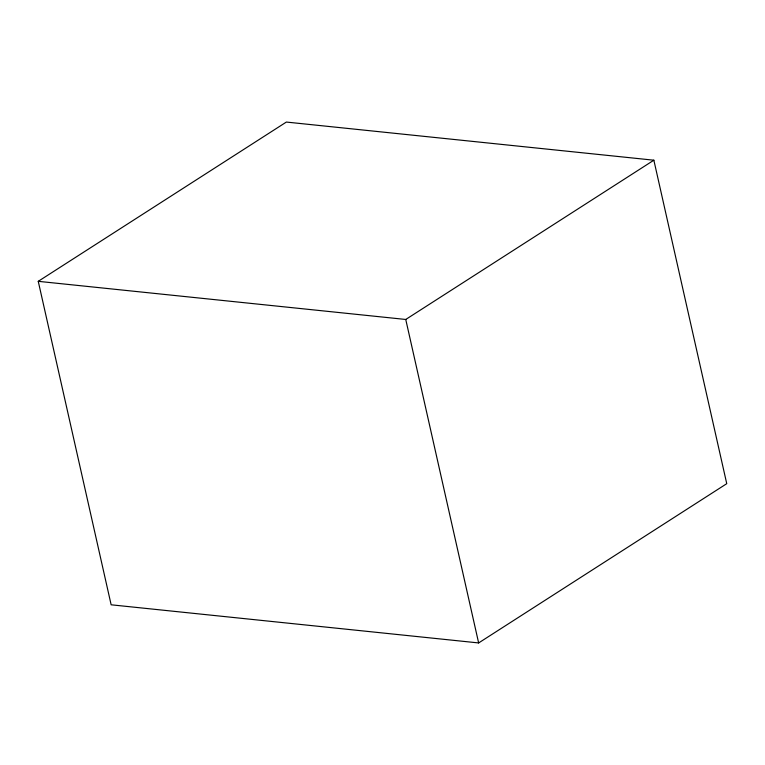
<?xml version="1.0" encoding="UTF-8"?>
<svg xmlns="http://www.w3.org/2000/svg" width="765" height="765" viewBox="0 0 765 765"><rect width="100%" height="100%" fill="white"/><g stroke="black" fill="none" stroke-linecap="round" stroke-linejoin="round"><path stroke-width="1.15" d="M38.25 281.329L286.359 122.065L653.855 160.201L726.75 483.671L478.641 642.935L111.145 604.799L38.25 281.329L405.746 319.464L653.855 160.201M405.746 319.464L478.641 642.935"/></g></svg>
